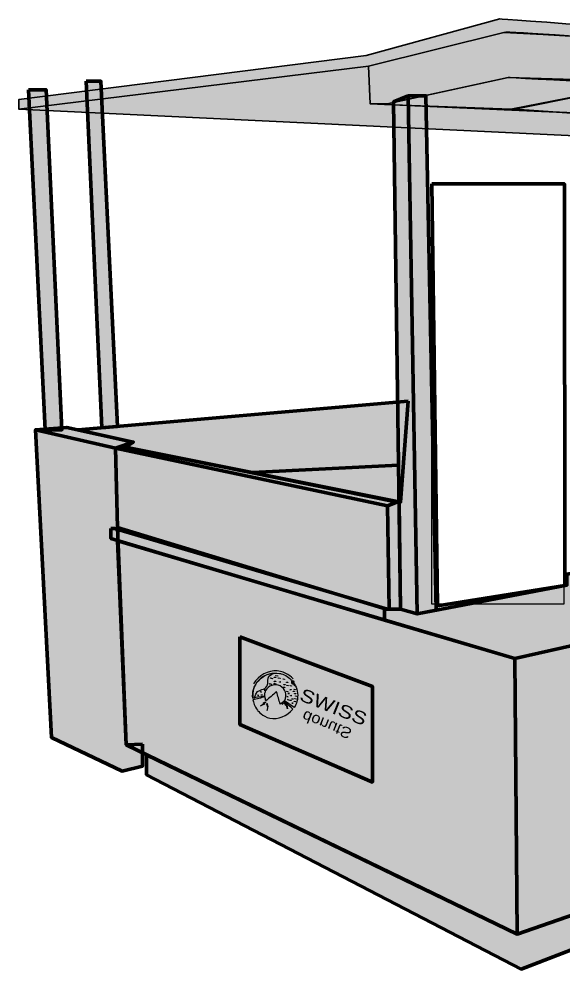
# Model space of a CAD drawing. Header units: millimetres. Extents: x 31 to 302, y -210 to -12.
# Drawn here: x 31.4 to 144.9, y -210 to -12.1 of the extents above; entities that cross this region are included whole.
import ezdxf

# ---------------------------------------------------------------- set-up
doc = ezdxf.new("R2010")
doc.units = ezdxf.units.MM
doc.header["$MEASUREMENT"] = 0
for name, color, linetype in [('Back Roof', 7, 'Continuous'), ('Back Roof 2', 7, 'Continuous'), ('Border 1', 7, 'Continuous'), ('Border 2', 7, 'Continuous'), ('Border Line', 7, 'Continuous'), ('Border Line 2', 7, 'Continuous'), ('Bracket', 7, 'Continuous'), ('Bracket Back', 7, 'Continuous'), ('Display', 7, 'Continuous'), ('Donut photos', 7, 'Continuous'), ('Layer 2', 7, 'Continuous'), ('Layer 24', 7, 'Continuous'), ('Layer 3', 7, 'Continuous'), ('Roof Color 1', 7, 'Continuous'), ('Roof Color 2', 7, 'Continuous'), ('Sinage left', 7, 'Continuous'), ('Stand', 7, 'Continuous'), ('Table', 7, 'Continuous')]:
    doc.layers.add(name, color=color, linetype=linetype)
picture_1 = doc.add_image_def('image1.png', size_in_pixel=(612, 408))

# ---------------------------------------------------------------- blocks, each defined once
blk = doc.blocks.new('block 12')
at = {"layer": 'Layer 2', "color": 30, "lineweight": 106, "true_color": 0xf7931d}
blk.add_lwpolyline([(134.7, -145.33), (135.21, -202.73)], dxfattribs=at)
blk = doc.blocks.new('block 16')
at = {"layer": 'Layer 24', "color": 19, "lineweight": 70, "true_color": 0x3b2314}
blk.add_lwpolyline([(110.49, -105), (80.03, -106.55)], dxfattribs=at)
blk = doc.blocks.new('block 18')
at = {"layer": 'Back Roof 2', "true_color": 0xa7a9ab}
h = blk.add_hatch(color=253, dxfattribs=at)
h.dxf.hatch_style = 2
h.paths.add_polyline_path([(186.16, -26.54), (163.07, -25.19), (134.7, -30.86), (157.43, -32.43)])
at = {"layer": 'Back Roof 2', "color": 250, "lineweight": 35, "true_color": 0x404041}
blk.add_lwpolyline([(186.16, -26.54), (163.07, -25.19), (134.7, -30.86), (157.43, -32.43), (186.16, -26.54)], dxfattribs=at)
blk = doc.blocks.new('block 19')
at = {"layer": 'Back Roof 2', "true_color": 0xa7a9ab}
h = blk.add_hatch(color=253, dxfattribs=at)
h.dxf.hatch_style = 2
h.paths.add_polyline_path([(163.07, -25.19), (133.86, -30.86), (107.53, -29.87), (133.35, -24.26)])
at = {"layer": 'Back Roof 2', "color": 250, "lineweight": 35, "true_color": 0x404041}
blk.add_lwpolyline([(163.07, -25.19), (133.86, -30.86), (107.53, -29.87), (133.35, -24.26), (163.07, -25.19)], dxfattribs=at)
blk = doc.blocks.new('block 22')
at = {"layer": 'Back Roof', "true_color": 0x808284}
h = blk.add_hatch(color=8, dxfattribs=at)
h.dxf.hatch_style = 2
edge = h.paths.add_edge_path()
edge.add_spline(control_points=[(31.41, -30.86), (31.41, -30.86), (31.41, -28.83), (31.41, -28.83), (31.41, -28.83), (103.72, -19.68), (103.72, -19.68), (103.72, -19.68), (131.61, -12.06), (131.61, -12.06), (131.61, -12.06), (279.99, -22.48), (283.29, -26.54), (283.29, -26.54), (283.29, -29.15), (283.29, -29.15), (283.29, -29.15), (220.3, -19.68), (132.42, -14.86), (132.42, -14.86), (104.22, -21.89), (104.22, -21.89), (104.22, -21.89), (31.41, -30.86), (31.41, -30.86)], knot_values=[0, 0, 0, 0, 1, 1, 1, 2, 2, 2, 3, 3, 3, 4, 4, 4, 5, 5, 5, 6, 6, 6, 7, 7, 7, 8, 8, 8, 8], degree=3, periodic=1)
at = {"layer": 'Back Roof', "color": 250, "lineweight": 35, "true_color": 0x404041}
blk.add_open_spline([(31.41, -30.86), (31.41, -30.86), (31.41, -28.83), (31.41, -28.83), (31.41, -28.83), (103.72, -19.68), (103.72, -19.68), (103.72, -19.68), (131.61, -12.06), (131.61, -12.06), (131.61, -12.06), (279.99, -22.48), (283.29, -26.54), (283.29, -26.54), (283.29, -29.15), (283.29, -29.15), (283.29, -29.15), (220.3, -19.68), (132.42, -14.86), (132.42, -14.86), (104.22, -21.89), (104.22, -21.89), (104.22, -21.89), (31.41, -30.86), (31.41, -30.86)], degree=3, knots=[0, 0, 0, 0, 1, 1, 1, 2, 2, 2, 3, 3, 3, 4, 4, 4, 5, 5, 5, 6, 6, 6, 7, 7, 7, 8, 8, 8, 8], dxfattribs=at)
blk = doc.blocks.new('block 29')
at = {"layer": 'Bracket', "color": 8, "lineweight": 106, "true_color": 0x6d6e70}
blk.add_lwpolyline([(112.48, -28.07), (114.38, -136.02)], dxfattribs=at)
blk = doc.blocks.new('block 32')
at = {"layer": 'Sinage left', "true_color": 0xcd7c33}
h = blk.add_hatch(color=23, dxfattribs=at)
h.dxf.hatch_style = 2
edge = h.paths.add_edge_path()
edge.add_spline(control_points=[(85.04, -148.33), (85.04, -148.33), (83.17, -148.42), (83.24, -149.88), (83.3, -151.33), (82.63, -151.7), (81.69, -151.87), (80.76, -152.05), (80.45, -153.49), (80.45, -153.49), (80.45, -153.49), (80.1, -153.54), (80.1, -153.54), (80.1, -153.54), (79.97, -151.71), (80.65, -150.77), (81.33, -149.82), (82.15, -148.42), (85.04, -148.33)], knot_values=[0, 0, 0, 0, 1, 1, 1, 2, 2, 2, 3, 3, 3, 4, 4, 4, 5, 5, 5, 6, 6, 6, 6], degree=3, periodic=1)
at = {"layer": 'Sinage left', "true_color": 0xec008b}
h = blk.add_hatch(color=230, dxfattribs=at)
h.dxf.hatch_style = 2
edge = h.paths.add_edge_path()
edge.add_spline(control_points=[(88.96, -150.9), (88.91, -150.93), (88.85, -150.95), (88.78, -150.93), (88.68, -150.89), (88.63, -150.78), (88.66, -150.68), (88.68, -150.62), (88.73, -150.58), (88.78, -150.56), (88.77, -150.56), (88.77, -150.55), (88.76, -150.54), (88.66, -150.6), (88.53, -150.62), (88.41, -150.58), (88.21, -150.5), (88.1, -150.28), (88.17, -150.07), (88.2, -150), (88.24, -149.95), (88.29, -149.9), (87.71, -149.25), (86.94, -148.75), (86.03, -148.5), (85.92, -148.47), (85.8, -148.44), (85.68, -148.42), (83.3, -147.95), (80.92, -149.39), (80.26, -151.77), (80.09, -152.37), (80.05, -152.97), (80.12, -153.55), (80.12, -153.55), (81.85, -153.27), (82.55, -153.16), (82.53, -152.92), (82.56, -152.67), (82.63, -152.43), (82.96, -151.24), (84.19, -150.54), (85.38, -150.87), (86.57, -151.2), (87.26, -152.43), (86.93, -153.62), (86.89, -153.79), (86.82, -153.96), (86.74, -154.11), (86.74, -154.11), (88.76, -155.5), (88.76, -155.5), (89, -155.13), (89.18, -154.72), (89.3, -154.28), (89.63, -153.1), (89.48, -151.9), (88.96, -150.9)], knot_values=[0, 0, 0, 0, 1, 1, 1, 2, 2, 2, 3, 3, 3, 4, 4, 4, 5, 5, 5, 6, 6, 6, 7, 7, 7, 8, 8, 8, 9, 9, 9, 10, 10, 10, 11, 11, 11, 12, 12, 12, 13, 13, 13, 14, 14, 14, 15, 15, 15, 16, 16, 16, 17, 17, 17, 18, 18, 18, 19, 19, 19, 19], degree=3, periodic=1)
at = {"layer": 'Sinage left', "true_color": 0xfff100}
h = blk.add_hatch(color=2, dxfattribs=at)
h.dxf.hatch_style = 2
h.paths.add_polyline_path([(84.19, -149.53), (83.81, -149.42), (83.83, -149.35), (84.21, -149.46)])
at = {"layer": 'Sinage left', "true_color": 0xfffeff}
h = blk.add_hatch(color=7, dxfattribs=at)
h.dxf.hatch_style = 2
h.paths.add_polyline_path([(84.93, -149.25), (84.54, -149.26), (84.54, -149.18), (84.93, -149.17)])
h = blk.add_hatch(color=7, dxfattribs=at)
h.dxf.hatch_style = 2
h.paths.add_polyline_path([(84.95, -150.11), (84.56, -150.12), (84.56, -150.05), (84.95, -150.04)])
at = {"layer": 'Sinage left', "true_color": 0xfff100}
h = blk.add_hatch(color=2, dxfattribs=at)
h.dxf.hatch_style = 2
h.paths.add_polyline_path([(85.31, -149.02), (84.93, -148.92), (84.95, -148.85), (85.33, -148.95)])
h = blk.add_hatch(color=2, dxfattribs=at)
h.dxf.hatch_style = 2
h.paths.add_polyline_path([(85.79, -149.49), (85.41, -149.38), (85.43, -149.31), (85.81, -149.42)])
at = {"layer": 'Sinage left', "true_color": 0xfffeff}
h = blk.add_hatch(color=7, dxfattribs=at)
h.dxf.hatch_style = 2
h.paths.add_polyline_path([(85.97, -150.2), (85.68, -150.21), (85.68, -150.15), (85.97, -150.15)])
at = {"layer": 'Sinage left', "true_color": 0xfff100}
h = blk.add_hatch(color=2, dxfattribs=at)
h.dxf.hatch_style = 2
h.paths.add_polyline_path([(86.72, -149.67), (86.44, -149.59), (86.45, -149.54), (86.73, -149.62)])
at = {"layer": 'Sinage left', "true_color": 0xfffeff}
h = blk.add_hatch(color=7, dxfattribs=at)
h.dxf.hatch_style = 2
h.paths.add_polyline_path([(87.42, -150.28), (87.13, -150.29), (87.13, -150.23), (87.42, -150.23)])
at = {"layer": 'Sinage left', "true_color": 0xec008b}
h = blk.add_hatch(color=230, dxfattribs=at)
h.dxf.hatch_style = 2
edge = h.paths.add_edge_path()
edge.add_spline(control_points=[(88.35, -150.16), (88.38, -150.05), (88.49, -149.99), (88.6, -150.02), (88.71, -150.05), (88.77, -150.16), (88.74, -150.27), (88.71, -150.38), (88.6, -150.44), (88.49, -150.41), (88.38, -150.38), (88.32, -150.27), (88.35, -150.16)], knot_values=[0, 0, 0, 0, 1, 1, 1, 2, 2, 2, 3, 3, 3, 4, 4, 4, 4], degree=3, periodic=1)
at = {"layer": 'Sinage left', "true_color": 0x3b2314}
h = blk.add_hatch(color=19, dxfattribs=at)
h.dxf.hatch_style = 2
edge = h.paths.add_edge_path()
edge.add_spline(control_points=[(85.07, -152.25), (85.32, -153.11), (85.58, -153.96), (85.84, -154.82), (86.11, -154.62), (86.37, -154.41), (86.64, -154.2), (87.25, -154.75), (87.86, -155.3), (88.46, -155.85), (87.23, -157.35), (85.37, -158.1), (83.68, -157.73), (82.16, -157.39), (81.25, -156.27), (81.1, -156.09), (80.43, -155.24), (80.22, -154.37), (80.15, -153.94), (80.99, -153.73), (81.82, -153.51), (82.66, -153.3), (82.72, -153.58), (82.78, -153.86), (82.84, -154.14), (83.58, -153.51), (84.32, -152.88), (85.07, -152.25)], knot_values=[0, 0, 0, 0, 1, 1, 1, 2, 2, 2, 3, 3, 3, 4, 4, 4, 5, 5, 5, 6, 6, 6, 7, 7, 7, 8, 8, 8, 9, 9, 9, 9], degree=3, periodic=1)
at = {"layer": 'Sinage left', "true_color": 0xfff100}
h = blk.add_hatch(color=2, dxfattribs=at)
h.dxf.hatch_style = 2
h.paths.add_polyline_path([(81.95, -152.34), (81.67, -152.26), (81.69, -152.21), (81.96, -152.29)])
at = {"layer": 'Sinage left', "true_color": 0xfffeff}
h = blk.add_hatch(color=7, dxfattribs=at)
h.dxf.hatch_style = 2
h.paths.add_polyline_path([(82.75, -151.92), (82.46, -151.93), (82.46, -151.88), (82.74, -151.87)])
at = {"layer": 'Sinage left', "true_color": 0xfff100}
h = blk.add_hatch(color=2, dxfattribs=at)
h.dxf.hatch_style = 2
h.paths.add_polyline_path([(83.97, -150.73), (83.59, -150.62), (83.61, -150.55), (83.99, -150.66)])
h = blk.add_hatch(color=2, dxfattribs=at)
h.dxf.hatch_style = 2
h.paths.add_polyline_path([(84.92, -150.66), (84.54, -150.55), (84.56, -150.48), (84.94, -150.59)])
at = {"layer": 'Sinage left', "true_color": 0xfffeff}
h = blk.add_hatch(color=7, dxfattribs=at)
h.dxf.hatch_style = 2
h.paths.add_polyline_path([(86.76, -151.32), (86.47, -151.32), (86.47, -151.27), (86.76, -151.26)])
h = blk.add_hatch(color=7, dxfattribs=at)
h.dxf.hatch_style = 2
h.paths.add_polyline_path([(86.87, -150.78), (86.58, -150.79), (86.58, -150.73), (86.87, -150.73)])
at = {"layer": 'Sinage left', "true_color": 0xfff100}
h = blk.add_hatch(color=2, dxfattribs=at)
h.dxf.hatch_style = 2
h.paths.add_polyline_path([(87.45, -152.27), (87.18, -152.19), (87.19, -152.14), (87.47, -152.21)])
h = blk.add_hatch(color=2, dxfattribs=at)
h.dxf.hatch_style = 2
h.paths.add_polyline_path([(87.47, -150.99), (87.2, -150.92), (87.21, -150.86), (87.49, -150.94)])
at = {"layer": 'Sinage left', "true_color": 0xfffeff}
h = blk.add_hatch(color=7, dxfattribs=at)
h.dxf.hatch_style = 2
h.paths.add_polyline_path([(88.14, -151.85), (87.85, -151.86), (87.85, -151.81), (88.13, -151.8)])
at = {"layer": 'Sinage left', "true_color": 0xfff100}
h = blk.add_hatch(color=2, dxfattribs=at)
h.dxf.hatch_style = 2
h.paths.add_polyline_path([(88.19, -151.06), (87.91, -150.98), (87.92, -150.93), (88.2, -151.01)])
at = {"layer": 'Sinage left', "true_color": 0xfffeff}
h = blk.add_hatch(color=7, dxfattribs=at)
h.dxf.hatch_style = 2
h.paths.add_polyline_path([(88.78, -152.18), (88.5, -152.18), (88.5, -152.13), (88.78, -152.12)])
at = {"layer": 'Sinage left', "true_color": 0xfff100}
h = blk.add_hatch(color=2, dxfattribs=at)
h.dxf.hatch_style = 2
h.paths.add_polyline_path([(88.98, -151.84), (88.7, -151.76), (88.72, -151.71), (89, -151.79)])
at = {"layer": 'Sinage left', "true_color": 0xec008b}
h = blk.add_hatch(color=230, dxfattribs=at)
h.dxf.hatch_style = 2
edge = h.paths.add_edge_path()
edge.add_spline(control_points=[(88.84, -150.72), (88.85, -150.69), (88.88, -150.67), (88.9, -150.68), (88.93, -150.69), (88.95, -150.72), (88.94, -150.74), (88.93, -150.77), (88.9, -150.78), (88.88, -150.78), (88.85, -150.77), (88.83, -150.74), (88.84, -150.72)], knot_values=[0, 0, 0, 0, 1, 1, 1, 2, 2, 2, 3, 3, 3, 4, 4, 4, 4], degree=3, periodic=1)
at = {"layer": 'Sinage left', "true_color": 0xfff100}
h = blk.add_hatch(color=2, dxfattribs=at)
h.dxf.hatch_style = 2
h.paths.add_polyline_path([(81.38, -153.05), (81.1, -152.98), (81.12, -152.93), (81.39, -153)])
at = {"layer": 'Sinage left', "true_color": 0xfffeff}
h = blk.add_hatch(color=7, dxfattribs=at)
h.dxf.hatch_style = 2
h.paths.add_polyline_path([(82.73, -154.31), (82.79, -154.44), (82.49, -154.64), (82.54, -154.79), (81.69, -155.2), (82.36, -154.78), (82.36, -154.57)])
h = blk.add_hatch(color=7, dxfattribs=at)
h.dxf.hatch_style = 2
h.paths.add_polyline_path([(82.13, -152.91), (81.84, -152.92), (81.84, -152.87), (82.13, -152.86)])
at = {"layer": 'Sinage left', "true_color": 0xfff100}
h = blk.add_hatch(color=2, dxfattribs=at)
h.dxf.hatch_style = 2
h.paths.add_polyline_path([(87.49, -153.32), (87.22, -153.24), (87.23, -153.19), (87.51, -153.27)])
h = blk.add_hatch(color=2, dxfattribs=at)
h.dxf.hatch_style = 2
h.paths.add_polyline_path([(87.6, -153.96), (87.32, -153.88), (87.33, -153.83), (87.61, -153.91)])
at = {"layer": 'Sinage left', "true_color": 0xfffeff}
h = blk.add_hatch(color=7, dxfattribs=at)
h.dxf.hatch_style = 2
h.paths.add_polyline_path([(87.73, -152.62), (87.44, -152.63), (87.44, -152.58), (87.73, -152.57)])
h = blk.add_hatch(color=7, dxfattribs=at)
h.dxf.hatch_style = 2
h.paths.add_polyline_path([(88.12, -154.06), (87.83, -154.07), (87.83, -154.01), (88.12, -154.01)])
h = blk.add_hatch(color=7, dxfattribs=at)
h.dxf.hatch_style = 2
h.paths.add_polyline_path([(88.28, -153.05), (88, -153.06), (87.99, -153), (88.28, -153)])
h = blk.add_hatch(color=7, dxfattribs=at)
h.dxf.hatch_style = 2
h.paths.add_polyline_path([(88.52, -153.78), (88.23, -153.79), (88.23, -153.74), (88.52, -153.73)])
at = {"layer": 'Sinage left', "true_color": 0xfff100}
h = blk.add_hatch(color=2, dxfattribs=at)
h.dxf.hatch_style = 2
h.paths.add_polyline_path([(89.03, -154.33), (88.76, -154.25), (88.77, -154.2), (89.05, -154.28)])
at = {"layer": 'Sinage left', "true_color": 0xfffeff}
h = blk.add_hatch(color=7, dxfattribs=at)
h.dxf.hatch_style = 2
h.paths.add_polyline_path([(89.09, -152.66), (88.8, -152.67), (88.8, -152.62), (89.09, -152.61)])
at = {"layer": 'Sinage left', "true_color": 0xfff100}
h = blk.add_hatch(color=2, dxfattribs=at)
h.dxf.hatch_style = 2
h.paths.add_polyline_path([(89.13, -153.76), (88.85, -153.69), (88.87, -153.64), (89.14, -153.71)])
h = blk.add_hatch(color=2, dxfattribs=at)
h.dxf.hatch_style = 2
h.paths.add_polyline_path([(89.28, -153.21), (89.01, -153.13), (89.02, -153.08), (89.3, -153.16)])
at = {"layer": 'Sinage left', "true_color": 0xfffeff}
h = blk.add_hatch(color=7, dxfattribs=at)
h.dxf.hatch_style = 2
h.paths.add_polyline_path([(83.13, -156.13), (83.3, -155.33), (83.21, -154.76), (83, -154.77), (83.21, -155.38)])
h = blk.add_hatch(color=7, dxfattribs=at)
h.dxf.hatch_style = 2
h.paths.add_polyline_path([(86.61, -154.5), (86.72, -154.54), (86.45, -154.68), (86.27, -154.87), (86.43, -154.61)])
h = blk.add_hatch(color=7, dxfattribs=at)
h.dxf.hatch_style = 2
h.paths.add_polyline_path([(86.82, -154.68), (86.94, -154.65), (87.06, -154.95), (87.19, -154.93), (87.38, -155.76), (87.15, -155.09), (86.97, -155.05)])
h = blk.add_hatch(color=7, dxfattribs=at)
h.dxf.hatch_style = 2
h.paths.add_polyline_path([(88.54, -154.63), (88.25, -154.64), (88.25, -154.59), (88.54, -154.58)])
at = {"layer": 'Sinage left', "color": 2, "lineweight": 25, "true_color": 0xfff100}
for points in [[(84.19, -149.53), (83.81, -149.42), (83.83, -149.35), (84.21, -149.46), (84.19, -149.53)], [(85.31, -149.02), (84.93, -148.92), (84.95, -148.85), (85.33, -148.95), (85.31, -149.02)], [(85.79, -149.49), (85.41, -149.38), (85.43, -149.31), (85.81, -149.42), (85.79, -149.49)], [(86.72, -149.67), (86.44, -149.59), (86.45, -149.54), (86.73, -149.62), (86.72, -149.67)], [(81.95, -152.34), (81.67, -152.26), (81.69, -152.21), (81.96, -152.29), (81.95, -152.34)], [(83.97, -150.73), (83.59, -150.62), (83.61, -150.55), (83.99, -150.66), (83.97, -150.73)], [(84.92, -150.66), (84.54, -150.55), (84.56, -150.48), (84.94, -150.59), (84.92, -150.66)], [(87.45, -152.27), (87.18, -152.19), (87.19, -152.14), (87.47, -152.21), (87.45, -152.27)], [(87.47, -150.99), (87.2, -150.92), (87.21, -150.86), (87.49, -150.94), (87.47, -150.99)], [(88.19, -151.06), (87.91, -150.98), (87.92, -150.93), (88.2, -151.01), (88.19, -151.06)], [(88.98, -151.84), (88.7, -151.76), (88.72, -151.71), (89, -151.79), (88.98, -151.84)], [(81.38, -153.05), (81.1, -152.98), (81.12, -152.93), (81.39, -153), (81.38, -153.05)], [(87.49, -153.32), (87.22, -153.24), (87.23, -153.19), (87.51, -153.27), (87.49, -153.32)], [(87.6, -153.96), (87.32, -153.88), (87.33, -153.83), (87.61, -153.91), (87.6, -153.96)], [(89.03, -154.33), (88.76, -154.25), (88.77, -154.2), (89.05, -154.28), (89.03, -154.33)], [(89.13, -153.76), (88.85, -153.69), (88.87, -153.64), (89.14, -153.71), (89.13, -153.76)], [(89.28, -153.21), (89.01, -153.13), (89.02, -153.08), (89.3, -153.16), (89.28, -153.21)]]:
    blk.add_lwpolyline(points, dxfattribs=at)
at = {"layer": 'Sinage left', "color": 7, "lineweight": 25, "true_color": 0xfffeff}
for points in [[(84.93, -149.25), (84.54, -149.26), (84.54, -149.18), (84.93, -149.17), (84.93, -149.25)], [(84.95, -150.11), (84.56, -150.12), (84.56, -150.05), (84.95, -150.04), (84.95, -150.11)], [(85.97, -150.2), (85.68, -150.21), (85.68, -150.15), (85.97, -150.15), (85.97, -150.2)], [(87.42, -150.28), (87.13, -150.29), (87.13, -150.23), (87.42, -150.23), (87.42, -150.28)], [(82.75, -151.92), (82.46, -151.93), (82.46, -151.88), (82.74, -151.87), (82.75, -151.92)], [(86.76, -151.32), (86.47, -151.32), (86.47, -151.27), (86.76, -151.26), (86.76, -151.32)], [(86.87, -150.78), (86.58, -150.79), (86.58, -150.73), (86.87, -150.73), (86.87, -150.78)], [(88.14, -151.85), (87.85, -151.86), (87.85, -151.81), (88.13, -151.8), (88.14, -151.85)], [(88.78, -152.18), (88.5, -152.18), (88.5, -152.13), (88.78, -152.12), (88.78, -152.18)], [(82.13, -152.91), (81.84, -152.92), (81.84, -152.87), (82.13, -152.86), (82.13, -152.91)], [(87.73, -152.62), (87.44, -152.63), (87.44, -152.58), (87.73, -152.57), (87.73, -152.62)], [(88.12, -154.06), (87.83, -154.07), (87.83, -154.01), (88.12, -154.01), (88.12, -154.06)], [(88.28, -153.05), (88, -153.06), (87.99, -153), (88.28, -153), (88.28, -153.05)], [(88.52, -153.78), (88.23, -153.79), (88.23, -153.74), (88.52, -153.73), (88.52, -153.78)], [(89.09, -152.66), (88.8, -152.67), (88.8, -152.62), (89.09, -152.61), (89.09, -152.66)], [(88.54, -154.63), (88.25, -154.64), (88.25, -154.59), (88.54, -154.58), (88.54, -154.63)]]:
    blk.add_lwpolyline(points, dxfattribs=at)
at = {"layer": 'Sinage left', "color": 250, "lineweight": 25, "true_color": 0x231f20}
for points in [[(82.73, -154.31), (82.79, -154.44), (82.49, -154.64), (82.54, -154.79), (81.69, -155.2), (82.36, -154.78), (82.36, -154.57), (82.73, -154.31)], [(83.13, -156.13), (83.3, -155.33), (83.21, -154.76), (83, -154.77), (83.21, -155.38), (83.13, -156.13)], [(86.61, -154.5), (86.72, -154.54), (86.45, -154.68), (86.27, -154.87), (86.43, -154.61), (86.61, -154.5)], [(86.82, -154.68), (86.94, -154.65), (87.06, -154.95), (87.19, -154.93), (87.38, -155.76), (87.15, -155.09), (86.97, -155.05), (86.82, -154.68)]]:
    blk.add_lwpolyline(points, dxfattribs=at)
for points, knots in [([(85.04, -148.33), (85.04, -148.33), (83.17, -148.42), (83.24, -149.88), (83.3, -151.33), (82.63, -151.7), (81.69, -151.87), (80.76, -152.05), (80.45, -153.49), (80.45, -153.49), (80.45, -153.49), (80.1, -153.54), (80.1, -153.54), (80.1, -153.54), (79.97, -151.71), (80.65, -150.77), (81.33, -149.82), (82.15, -148.42), (85.04, -148.33)], [0, 0, 0, 0, 1, 1, 1, 2, 2, 2, 3, 3, 3, 4, 4, 4, 5, 5, 5, 6, 6, 6, 6]), ([(88.96, -150.9), (88.91, -150.93), (88.85, -150.95), (88.78, -150.93), (88.68, -150.89), (88.63, -150.78), (88.66, -150.68), (88.68, -150.62), (88.73, -150.58), (88.78, -150.56), (88.77, -150.56), (88.77, -150.55), (88.76, -150.54), (88.66, -150.6), (88.53, -150.62), (88.41, -150.58), (88.21, -150.5), (88.1, -150.28), (88.17, -150.07), (88.2, -150), (88.24, -149.95), (88.29, -149.9), (87.71, -149.25), (86.94, -148.75), (86.03, -148.5), (85.92, -148.47), (85.8, -148.44), (85.68, -148.42), (83.3, -147.95), (80.92, -149.39), (80.26, -151.77), (80.09, -152.37), (80.05, -152.97), (80.12, -153.55), (80.12, -153.55), (81.85, -153.27), (82.55, -153.16), (82.53, -152.92), (82.56, -152.67), (82.63, -152.43), (82.96, -151.24), (84.19, -150.54), (85.38, -150.87), (86.57, -151.2), (87.26, -152.43), (86.93, -153.62), (86.89, -153.79), (86.82, -153.96), (86.74, -154.11), (86.74, -154.11), (88.76, -155.5), (88.76, -155.5), (89, -155.13), (89.18, -154.72), (89.3, -154.28), (89.63, -153.1), (89.48, -151.9), (88.96, -150.9)], [0, 0, 0, 0, 1, 1, 1, 2, 2, 2, 3, 3, 3, 4, 4, 4, 5, 5, 5, 6, 6, 6, 7, 7, 7, 8, 8, 8, 9, 9, 9, 10, 10, 10, 11, 11, 11, 12, 12, 12, 13, 13, 13, 14, 14, 14, 15, 15, 15, 16, 16, 16, 17, 17, 17, 18, 18, 18, 19, 19, 19, 19]), ([(88.35, -150.16), (88.38, -150.05), (88.49, -149.99), (88.6, -150.02), (88.71, -150.05), (88.77, -150.16), (88.74, -150.27), (88.71, -150.38), (88.6, -150.44), (88.49, -150.41), (88.38, -150.38), (88.32, -150.27), (88.35, -150.16)], [0, 0, 0, 0, 1, 1, 1, 2, 2, 2, 3, 3, 3, 4, 4, 4, 4]), ([(85.07, -152.25), (85.32, -153.11), (85.58, -153.96), (85.84, -154.82), (86.11, -154.62), (86.37, -154.41), (86.64, -154.2), (87.25, -154.75), (87.86, -155.3), (88.46, -155.85), (87.23, -157.35), (85.37, -158.1), (83.68, -157.73), (82.16, -157.39), (81.25, -156.27), (81.1, -156.09), (80.43, -155.24), (80.22, -154.37), (80.15, -153.94), (80.99, -153.73), (81.82, -153.51), (82.66, -153.3), (82.72, -153.58), (82.78, -153.86), (82.84, -154.14), (83.58, -153.51), (84.32, -152.88), (85.07, -152.25)], [0, 0, 0, 0, 1, 1, 1, 2, 2, 2, 3, 3, 3, 4, 4, 4, 5, 5, 5, 6, 6, 6, 7, 7, 7, 8, 8, 8, 9, 9, 9, 9]), ([(88.84, -150.72), (88.85, -150.69), (88.88, -150.67), (88.9, -150.68), (88.93, -150.69), (88.95, -150.72), (88.94, -150.74), (88.93, -150.77), (88.9, -150.78), (88.88, -150.78), (88.85, -150.77), (88.83, -150.74), (88.84, -150.72)], [0, 0, 0, 0, 1, 1, 1, 2, 2, 2, 3, 3, 3, 4, 4, 4, 4])]:
    blk.add_open_spline(points, degree=3, knots=knots, dxfattribs=at)
at = {"layer": 'Sinage left', "color": 230, "lineweight": 25, "true_color": 0xec008b}
blk.add_open_spline([(88.55, -149.57), (88.22, -149.22), (87.05, -148.06), (85.22, -147.91), (83.28, -147.76), (81.37, -148.79), (80.25, -150.56)], degree=3, knots=[0, 0, 0, 0, 1, 1, 1, 2, 2, 2, 2], dxfattribs=at)
blk = doc.blocks.new('block 33')
at = {"layer": 'Sinage left', "color": 240, "true_color": 0xed1c24, "insert": (89.62, -153.98), "char_height": 2.7027, "attachment_point": 7, "rotation": 338.2604}
blk.add_mtext('\\fShowcard Gothic|b0|i0|c0|p34;\\W1.25508;SWISS', dxfattribs=at)
at = {"layer": 'Sinage left', "color": 230, "true_color": 0xed2a7b, "extrusion": (0, 0, -1), "insert": (90.98, -156.04), "char_height": 2.2743, "attachment_point": 7, "text_direction": (0.928877, -0.370389, 0)}
blk.add_mtext('\\fShowcard Gothic|b0|i0|c0|p34;\\W1.11305;donutS', dxfattribs=at)

msp = doc.modelspace()

# ---------------------------------------------------------------- hatches: boundary and pattern name
at = {"layer": 'Border 1', "true_color": 0x603813}
h = msp.add_hatch(color=39, dxfattribs=at)
h.dxf.hatch_style = 2
h.paths.add_polyline_path([(110.6, -112.82), (110.91, -135), (107.91, -135), (51.9, -117.98), (51.52, -101.47), (53.61, -101.26), (110.6, -112.82), (110.91, -135)])
at = {"layer": 'Border 2', "true_color": 0x603813}
h = msp.add_hatch(color=39, dxfattribs=at)
h.dxf.hatch_style = 2
h.paths.add_polyline_path([(57.11, -163.19), (57.11, -167.77), (52.92, -168.78), (38.18, -161.76), (34.88, -97.66), (41.36, -97.15), (55.2, -100.2), (51.52, -101.47), (51.9, -117.98), (53.76, -163.28)])
at = {"layer": 'Border Line 2', "true_color": 0x603813}
h = msp.add_hatch(color=39, dxfattribs=at)
h.dxf.hatch_style = 2
h.paths.add_polyline_path([(34.88, -97.66), (51.52, -101.47), (51.9, -117.98)])
at = {"layer": 'Bracket', "true_color": 0xe6e7e8}
h = msp.add_hatch(color=254, dxfattribs=at)
h.dxf.hatch_style = 2
h.paths.add_polyline_path([(112.48, -28.07), (116.16, -28.07), (118.35, -135.25), (114.38, -136.02), (110.91, -135), (109.43, -29.34)])
at = {"layer": 'Bracket Back', "true_color": 0xe6e7e8}
h = msp.add_hatch(color=254, dxfattribs=at)
h.dxf.hatch_style = 2
h.paths.add_polyline_path([(45.42, -25.02), (48.47, -25.02), (51.9, -96.95), (48.66, -97.23)])
h = msp.add_hatch(color=254, dxfattribs=at)
h.dxf.hatch_style = 2
h.paths.add_polyline_path([(33.36, -26.8), (37.04, -26.8), (40.34, -97.66), (36.85, -97.66)])
at = {"layer": 'Layer 2', "true_color": 0xfff100}
h = msp.add_hatch(color=2, dxfattribs=at)
h.dxf.hatch_style = 2
edge = h.paths.add_edge_path()
edge.add_spline(control_points=[(51.9, -120.78), (51.9, -120.78), (53.76, -163.28), (53.76, -163.28), (53.76, -163.28), (135.21, -202.73), (135.21, -202.73), (135.21, -202.73), (169.42, -190.88), (169.42, -190.88), (169.42, -190.88), (197.7, -188.68), (211.58, -175.81), (211.58, -175.81), (212.94, -120.78), (212.94, -120.78), (212.94, -120.78), (201.08, -128.57), (168.23, -128.74), (168.23, -128.74), (164.34, -127.89), (164.34, -127.89), (164.34, -127.89), (164.34, -134.15), (164.34, -134.15), (164.34, -134.15), (169.25, -135.85), (169.25, -135.85), (169.25, -135.85), (169.25, -137.54), (169.25, -137.54), (169.25, -137.54), (134.7, -145.33), (134.7, -145.33), (134.7, -145.33), (51.9, -120.78), (51.9, -120.78)], knot_values=[0, 0, 0, 0, 1, 1, 1, 2, 2, 2, 3, 3, 3, 4, 4, 4, 5, 5, 5, 6, 6, 6, 7, 7, 7, 8, 8, 8, 9, 9, 9, 10, 10, 10, 11, 11, 11, 12, 12, 12, 12], degree=3, periodic=1)
at = {"layer": 'Layer 24', "true_color": 0x603813}
h = msp.add_hatch(color=39, dxfattribs=at)
h.dxf.hatch_style = 2
h.paths.add_polyline_path([(112.48, -91.69), (43.67, -97.66), (55.2, -100.2), (53.61, -101.26), (110.91, -112.72)])
at = {"layer": 'Layer 3', "true_color": 0xfff100}
h = msp.add_hatch(color=2, dxfattribs=at)
h.dxf.hatch_style = 2
h.paths.add_polyline_path([(50.55, -118.24), (50.55, -120.27), (107.58, -137.29), (107.58, -135), (108.2, -135), (51.31, -118.24)])
at = {"layer": 'Roof Color 1', "true_color": 0xa7a9ab}
h = msp.add_hatch(color=253, dxfattribs=at)
h.dxf.hatch_style = 2
h.paths.add_polyline_path([(199.32, -34.01), (171.85, -37.59), (31.41, -30.86), (104.22, -21.89), (104.56, -29.74)])
at = {"layer": 'Roof Color 2', "true_color": 0xa7a9ab}
h = msp.add_hatch(color=253, dxfattribs=at)
h.dxf.hatch_style = 2
edge = h.paths.add_edge_path()
edge.add_spline(control_points=[(104.22, -21.89), (104.22, -21.89), (104.56, -29.74), (104.56, -29.74), (104.56, -29.74), (108.13, -29.74), (108.13, -29.74), (108.13, -29.74), (133.35, -24.26), (133.35, -24.26), (133.35, -24.26), (277.07, -31.43), (282.66, -34.01), (282.66, -34.01), (282.66, -29.05), (282.66, -29.05), (282.66, -29.05), (216.18, -20.12), (212.78, -20.92), (212.78, -20.92), (134.59, -14.32), (132.42, -14.86), (132.42, -14.86), (104.22, -21.89), (104.22, -21.89)], knot_values=[0, 0, 0, 0, 1, 1, 1, 2, 2, 2, 3, 3, 3, 4, 4, 4, 5, 5, 5, 6, 6, 6, 7, 7, 7, 8, 8, 8, 8], degree=3, periodic=1)
at = {"layer": 'Stand', "true_color": 0xe6e7e8}
h = msp.add_hatch(color=254, dxfattribs=at)
h.dxf.hatch_style = 2
edge = h.paths.add_edge_path()
edge.add_spline(control_points=[(58, -165.37), (58, -165.37), (58, -169.54), (58, -169.54), (58, -169.54), (136.06, -210), (136.06, -210), (136.06, -210), (167.22, -197.99), (167.22, -197.99), (167.22, -197.99), (198.88, -196.47), (207.86, -184.11), (207.86, -184.11), (207.86, -178.79), (207.86, -178.79), (207.86, -178.79), (197.72, -187.53), (167.65, -191.49), (167.65, -191.49), (135.21, -202.73), (135.21, -202.73), (135.21, -202.73), (58, -165.37), (58, -165.37)], knot_values=[0, 0, 0, 0, 1, 1, 1, 2, 2, 2, 3, 3, 3, 4, 4, 4, 5, 5, 5, 6, 6, 6, 7, 7, 7, 8, 8, 8, 8], degree=3, periodic=1)
at = {"layer": 'Table', "true_color": 0x231f20}
h = msp.add_hatch(color=250, dxfattribs=at)
h.dxf.hatch_style = 2
edge = h.paths.add_edge_path()
edge.add_spline(control_points=[(107.58, -135), (107.58, -135), (110.91, -135), (110.91, -135), (110.91, -135), (114.38, -136.02), (114.38, -136.02), (114.38, -136.02), (145.54, -130.01), (145.54, -130.01), (145.54, -130.01), (145.54, -127.76), (145.54, -127.76), (145.54, -127.76), (164.25, -124.5), (164.25, -124.5), (164.25, -124.5), (164.25, -125.6), (164.25, -125.6), (164.25, -125.6), (200.07, -123.15), (208.62, -117.64), (208.62, -117.64), (214.12, -118.49), (214.12, -118.49), (214.12, -118.49), (214.12, -120.1), (214.12, -120.1), (214.12, -120.1), (200.66, -128.9), (168.23, -128.74), (168.23, -128.74), (164.34, -127.89), (164.34, -127.89), (164.34, -127.89), (164.34, -134.15), (164.34, -134.15), (164.34, -134.15), (169.25, -135.85), (169.25, -135.85), (169.25, -135.85), (169.25, -137.54), (169.25, -137.54), (169.25, -137.54), (134.7, -145.33), (134.7, -145.33), (134.7, -145.33), (107.58, -137.29), (107.58, -137.29), (107.58, -137.29), (107.58, -135), (107.58, -135)], knot_values=[0, 0, 0, 0, 1, 1, 1, 2, 2, 2, 3, 3, 3, 4, 4, 4, 5, 5, 5, 6, 6, 6, 7, 7, 7, 8, 8, 8, 9, 9, 9, 10, 10, 10, 11, 11, 11, 12, 12, 12, 13, 13, 13, 14, 14, 14, 15, 15, 15, 16, 16, 16, 17, 17, 17, 17], degree=3, periodic=1)

# ---------------------------------------------------------------- linework, layer by layer
at = {"layer": 'Back Roof', "color": 250, "lineweight": 35, "true_color": 0x404041}
msp.add_lwpolyline([(200.74, -33.97), (171.85, -37.59), (31.41, -30.86), (104.22, -21.89), (104.56, -29.74), (200.74, -33.97)], dxfattribs=at)
at = {"layer": 'Border 1', "color": 19, "lineweight": 106, "true_color": 0x3b2314}
msp.add_lwpolyline([(110.6, -112.82), (110.91, -135), (107.91, -135), (51.9, -117.98), (51.52, -101.47), (53.61, -101.26), (110.6, -112.82), (110.91, -135)], dxfattribs=at)
at = {"layer": 'Border 2', "color": 19, "lineweight": 70, "true_color": 0x3b2314}
msp.add_lwpolyline([(57.11, -163.19), (57.11, -167.77), (52.92, -168.78), (38.18, -161.76), (34.88, -97.66), (41.36, -97.15), (55.2, -100.2), (51.52, -101.47), (51.9, -117.98), (53.76, -163.28), (57.11, -163.19)], dxfattribs=at)
at = {"layer": 'Border Line', "color": 19, "lineweight": 70, "true_color": 0x3b2314}
for points in [[(51.52, -101.47), (108.2, -113.5), (108.54, -135)], [(108.2, -113.5), (110.14, -112.72)]]:
    msp.add_lwpolyline(points, dxfattribs=at)
at = {"layer": 'Border Line 2', "color": 19, "lineweight": 70, "true_color": 0x3b2314}
msp.add_lwpolyline([(34.88, -97.66), (51.52, -101.47), (51.9, -117.98)], dxfattribs=at)
at = {"layer": 'Bracket', "color": 8, "lineweight": 106, "true_color": 0x6d6e70}
msp.add_lwpolyline([(112.48, -28.07), (116.16, -28.07), (118.35, -135.25), (114.38, -136.02), (110.91, -135), (109.43, -29.34), (112.48, -28.07)], dxfattribs=at)
at = {"layer": 'Bracket Back', "color": 8, "lineweight": 70, "true_color": 0x6d6e70}
for points in [[(45.42, -25.02), (48.47, -25.02), (51.9, -96.95), (48.66, -97.23), (45.42, -25.02)], [(33.36, -26.8), (37.04, -26.8), (40.34, -97.66), (36.85, -97.66), (33.36, -26.8)]]:
    msp.add_lwpolyline(points, dxfattribs=at)
at = {"layer": 'Display', "color": 2, "lineweight": 106, "true_color": 0xfff100}
msp.add_lwpolyline([(117.43, -46.44), (145.03, -46.44), (145.1, -130.09), (118.62, -134.32), (117.43, -46.44)], dxfattribs=at)
at = {"layer": 'Layer 2', "color": 250, "lineweight": 70, "true_color": 0x231f20}
msp.add_open_spline([(51.9, -120.78), (51.9, -120.78), (53.76, -163.28), (53.76, -163.28), (53.76, -163.28), (135.21, -202.73), (135.21, -202.73), (135.21, -202.73), (169.42, -190.88), (169.42, -190.88), (169.42, -190.88), (197.7, -188.68), (211.58, -175.81), (211.58, -175.81), (212.94, -120.78), (212.94, -120.78), (212.94, -120.78), (201.08, -128.57), (168.23, -128.74), (168.23, -128.74), (164.34, -127.89), (164.34, -127.89), (164.34, -127.89), (164.34, -134.15), (164.34, -134.15), (164.34, -134.15), (169.25, -135.85), (169.25, -135.85), (169.25, -135.85), (169.25, -137.54), (169.25, -137.54), (169.25, -137.54), (134.7, -145.33), (134.7, -145.33), (134.7, -145.33), (51.9, -120.78), (51.9, -120.78)], degree=3, knots=[0, 0, 0, 0, 1, 1, 1, 2, 2, 2, 3, 3, 3, 4, 4, 4, 5, 5, 5, 6, 6, 6, 7, 7, 7, 8, 8, 8, 9, 9, 9, 10, 10, 10, 11, 11, 11, 12, 12, 12, 12], dxfattribs=at)
at = {"layer": 'Layer 24', "color": 19, "lineweight": 106, "true_color": 0x3b2314}
msp.add_lwpolyline([(112.48, -91.69), (43.67, -97.66), (55.2, -100.2), (53.61, -101.26), (110.91, -112.72), (112.48, -91.69)], dxfattribs=at)
at = {"layer": 'Layer 3', "color": 250, "lineweight": 70, "true_color": 0x231f20}
msp.add_lwpolyline([(50.55, -118.24), (50.55, -120.27), (107.58, -137.29), (107.58, -135), (108.2, -135), (51.31, -118.24), (50.55, -118.24)], dxfattribs=at)
at = {"layer": 'Roof Color 1', "color": 250, "lineweight": 35, "true_color": 0x404041}
msp.add_lwpolyline([(199.32, -34.01), (171.85, -37.59), (31.41, -30.86), (104.22, -21.89), (104.56, -29.74), (199.32, -34.01)], dxfattribs=at)
at = {"layer": 'Roof Color 2', "color": 250, "lineweight": 35, "true_color": 0x404041}
msp.add_open_spline([(104.22, -21.89), (104.22, -21.89), (104.56, -29.74), (104.56, -29.74), (104.56, -29.74), (108.13, -29.74), (108.13, -29.74), (108.13, -29.74), (133.35, -24.26), (133.35, -24.26), (133.35, -24.26), (277.07, -31.43), (282.66, -34.01), (282.66, -34.01), (282.66, -29.05), (282.66, -29.05), (282.66, -29.05), (216.18, -20.12), (212.78, -20.92), (212.78, -20.92), (134.59, -14.32), (132.42, -14.86), (132.42, -14.86), (104.22, -21.89), (104.22, -21.89)], degree=3, knots=[0, 0, 0, 0, 1, 1, 1, 2, 2, 2, 3, 3, 3, 4, 4, 4, 5, 5, 5, 6, 6, 6, 7, 7, 7, 8, 8, 8, 8], dxfattribs=at)
at = {"layer": 'Sinage left', "color": 250, "lineweight": 70, "true_color": 0x231f20}
msp.add_lwpolyline([(77.43, -140.79), (77.43, -159.07), (105.03, -171.06), (105.03, -151.13), (77.43, -140.79)], dxfattribs=at)
at = {"layer": 'Stand', "color": 8, "lineweight": 106, "true_color": 0x6d6e70}
msp.add_open_spline([(58, -165.37), (58, -165.37), (58, -169.54), (58, -169.54), (58, -169.54), (136.06, -210), (136.06, -210), (136.06, -210), (167.22, -197.99), (167.22, -197.99), (167.22, -197.99), (198.88, -196.47), (207.86, -184.11), (207.86, -184.11), (207.86, -178.79), (207.86, -178.79), (207.86, -178.79), (197.72, -187.53), (167.65, -191.49), (167.65, -191.49), (135.21, -202.73), (135.21, -202.73), (135.21, -202.73), (58, -165.37), (58, -165.37)], degree=3, knots=[0, 0, 0, 0, 1, 1, 1, 2, 2, 2, 3, 3, 3, 4, 4, 4, 5, 5, 5, 6, 6, 6, 7, 7, 7, 8, 8, 8, 8], dxfattribs=at)
at = {"layer": 'Table', "color": 250, "lineweight": 70, "true_color": 0x231f20}
msp.add_open_spline([(107.58, -135), (107.58, -135), (110.91, -135), (110.91, -135), (110.91, -135), (114.38, -136.02), (114.38, -136.02), (114.38, -136.02), (145.54, -130.01), (145.54, -130.01), (145.54, -130.01), (145.54, -127.76), (145.54, -127.76), (145.54, -127.76), (164.25, -124.5), (164.25, -124.5), (164.25, -124.5), (164.25, -125.6), (164.25, -125.6), (164.25, -125.6), (200.07, -123.15), (208.62, -117.64), (208.62, -117.64), (214.12, -118.49), (214.12, -118.49), (214.12, -118.49), (214.12, -120.1), (214.12, -120.1), (214.12, -120.1), (200.66, -128.9), (168.23, -128.74), (168.23, -128.74), (164.34, -127.89), (164.34, -127.89), (164.34, -127.89), (164.34, -134.15), (164.34, -134.15), (164.34, -134.15), (169.25, -135.85), (169.25, -135.85), (169.25, -135.85), (169.25, -137.54), (169.25, -137.54), (169.25, -137.54), (134.7, -145.33), (134.7, -145.33), (134.7, -145.33), (107.58, -137.29), (107.58, -137.29), (107.58, -137.29), (107.58, -135), (107.58, -135)], degree=3, knots=[0, 0, 0, 0, 1, 1, 1, 2, 2, 2, 3, 3, 3, 4, 4, 4, 5, 5, 5, 6, 6, 6, 7, 7, 7, 8, 8, 8, 9, 9, 9, 10, 10, 10, 11, 11, 11, 12, 12, 12, 13, 13, 13, 14, 14, 14, 15, 15, 15, 16, 16, 16, 17, 17, 17, 17], dxfattribs=at)

# ---------------------------------------------------------------- block references
at = {"layer": 'Back Roof'}
msp.add_blockref('block 22', (0, 0), dxfattribs=at)
at = {"layer": 'Back Roof 2'}
for name in ['block 19', 'block 18']:
    msp.add_blockref(name, (0, 0), dxfattribs=at)
at = {"layer": 'Bracket'}
msp.add_blockref('block 29', (0, 0), dxfattribs=at)
at = {"layer": 'Layer 2'}
msp.add_blockref('block 12', (0, 0), dxfattribs=at)
at = {"layer": 'Layer 24'}
msp.add_blockref('block 16', (0, 0), dxfattribs=at)
at = {"layer": 'Sinage left'}
for name in ['block 32', 'block 33']:
    msp.add_blockref(name, (0, 0), dxfattribs=at)

# ---------------------------------------------------------------- pictures from other files: only their frames are drawn
at = {"layer": 'Donut photos'}
image = msp.add_image(picture_1, insert=(117.43, -46.6), size_in_units=(87.37, 27.52), rotation=-90, dxfattribs=at)
image.dxf.v_pixel = (0.067443, 2e-09)

doc.saveas('drawing.dxf')
